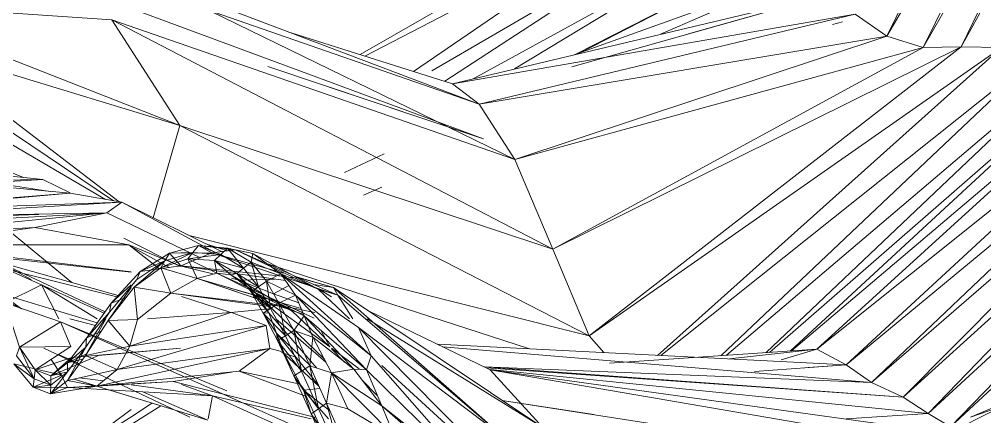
# Model space of a CAD drawing. Header units: millimetres. Extents: x -8546 to 211781, y -3000 to 31870.
# Drawn here: x -4361 to -4273, y 2539.9 to 2576.2 of the extents above; entities that cross this region are included whole.
import ezdxf

# ---------------------------------------------------------------- set-up
doc = ezdxf.new("R2010")
doc.units = ezdxf.units.MM
doc.layers.add('G-IMPT', color=8, linetype='Continuous', lineweight=9)
doc.layers.add('I-FURN', color=30, linetype='Continuous', lineweight=9)

# ---------------------------------------------------------------- blocks, each defined once
blk = doc.blocks.new('Artificial banana plant 1500mm - Family 4__C1-728657-Begane grond')
at = {"layer": 'G-IMPT'}
for p, q in [((130.802, -82.24), (150.492, -41.625)), ((130.802, -82.24), (150.492, -41.625)), ((130.802, -82.24), (153.822, -42.99)), ((130.802, -82.24), (153.822, -42.99)), ((134.122, -83.267), (153.822, -42.99)), ((134.122, -83.267), (153.822, -42.99)), ((134.122, -83.267), (156.672, -43.59)), ((134.122, -83.267), (156.672, -43.59)), ((137.582, -83.226), (156.672, -43.59)), ((137.582, -83.226), (156.672, -43.59)), ((137.582, -83.226), (159.232, -44.02)), ((137.582, -83.226), (159.232, -44.02)), ((107.222, -69.91), (82.795, -83.926)), ((107.222, -69.91), (82.795, -83.926)), ((83.233, -84.065), (109.932, -70.23)), ((83.233, -84.065), (109.932, -70.23)), ((109.932, -70.23), (87.664, -85.462)), ((109.932, -70.23), (87.664, -85.462)), ((89.338, -85.409), (113.092, -71.553)), ((89.338, -85.409), (113.092, -71.553)), ((90.516, -86.362), (113.092, -71.553)), ((90.516, -86.362), (113.092, -71.553)), ((93.12, -86.133), (116.502, -73.306)), ((93.12, -86.133), (116.502, -73.306)), ((96.882, -85.239), (116.502, -73.306)), ((96.882, -85.239), (116.502, -73.306)), ((102.516, -83.861), (119.772, -75.039)), ((102.516, -83.861), (119.772, -75.039)), ((102.968, -83.699), (119.772, -75.039)), ((102.968, -83.699), (119.772, -75.039)), ((61.892, -76.409), (93.662, -88.435)), ((61.892, -76.409), (93.662, -88.435)), ((61.892, -76.409), (96.902, -93.493)), ((61.892, -76.409), (96.902, -93.493)), ((59.682, -76.636), (93.662, -88.435)), ((59.682, -76.636), (93.662, -88.435)), ((102.205, -83.973), (122.752, -76.604)), ((102.205, -83.973), (122.752, -76.604)), ((110.163, -82.058), (122.752, -76.604)), ((112.416, -81.082), (122.752, -76.604)), ((91.222, -86.585), (125.342, -78.471)), ((91.222, -86.585), (125.342, -78.471)), ((102.086, -85.037), (125.342, -78.471)), ((112.719, -82.035), (125.342, -78.471)), ((37.982, -79.268), (60.192, -80.76)), ((37.982, -79.268), (60.192, -80.76)), ((37.982, -79.268), (66.372, -90.391)), ((37.982, -79.268), (66.372, -90.391)), ((62.272, -79.844), (94.062, -91.603)), ((60.192, -80.76), (66.372, -90.391)), ((60.192, -80.76), (66.372, -90.391)), ((60.192, -80.76), (96.902, -93.493)), ((60.192, -80.76), (96.902, -93.493)), ((60.192, -80.76), (100.352, -101.656)), ((60.192, -80.76), (100.352, -101.656)), ((91.222, -86.585), (127.902, -80.242)), ((91.222, -86.585), (127.902, -80.242)), ((93.662, -88.435), (127.902, -80.242)), ((93.662, -88.435), (127.902, -80.242)), ((127.902, -80.242), (130.802, -82.24)), ((127.902, -80.242), (130.802, -82.24)), ((125.846, -81.194), (126.752, -80.93)), ((76.532, -81.951), (91.222, -86.585)), ((76.532, -81.951), (91.222, -86.585)), ((93.662, -88.435), (130.802, -82.24)), ((93.662, -88.435), (130.802, -82.24)), ((96.902, -93.493), (130.802, -82.24)), ((96.902, -93.493), (130.802, -82.24)), ((130.802, -82.24), (134.122, -83.267)), ((130.802, -82.24), (134.122, -83.267)), ((42.102, -82.991), (66.372, -90.391)), ((42.102, -82.991), (66.372, -90.391)), ((42.102, -82.991), (60.856, -97.341)), ((42.102, -82.991), (60.856, -97.341)), ((96.902, -93.493), (134.122, -83.267)), ((96.902, -93.493), (134.122, -83.267)), ((100.352, -101.656), (137.582, -83.226)), ((100.352, -101.656), (137.582, -83.226)), ((100.352, -101.656), (134.122, -83.267)), ((100.352, -101.656), (134.122, -83.267)), ((103.672, -109.567), (137.582, -83.226)), ((103.672, -109.567), (137.582, -83.226)), ((103.672, -109.567), (141.252, -83.27)), ((103.672, -109.567), (141.252, -83.27)), ((109.904, -111.338), (141.252, -83.27)), ((109.904, -111.338), (141.252, -83.27)), ((134.122, -83.267), (137.582, -83.226)), ((134.122, -83.267), (137.582, -83.226)), ((137.582, -83.226), (141.252, -83.27)), ((137.582, -83.226), (141.252, -83.27)), ((110.206, -111.353), (145.022, -83.58)), ((110.206, -111.353), (145.022, -83.58)), ((115.688, -111.365), (145.022, -83.58)), ((115.688, -111.365), (145.022, -83.58)), ((116.193, -111.331), (148.422, -83.891)), ((116.193, -111.331), (148.422, -83.891)), ((119.79, -111.084), (148.422, -83.891)), ((119.79, -111.084), (148.422, -83.891)), ((120.104, -111.063), (151.292, -83.855)), ((120.104, -111.063), (151.292, -83.855)), ((122.032, -110.93), (151.292, -83.855)), ((122.032, -110.93), (151.292, -83.855)), ((122.116, -110.925), (153.812, -83.997)), ((122.116, -110.925), (153.812, -83.997)), ((124.422, -110.767), (153.812, -83.997)), ((124.422, -110.767), (153.812, -83.997)), ((41.822, -84.81), (60.321, -97.249)), ((41.822, -84.81), (60.321, -97.249)), ((74.398, -85.015), (94.062, -91.603)), ((77.088, -85.916), (94.062, -91.603)), ((124.422, -110.767), (155.912, -85.584)), ((124.422, -110.767), (155.912, -85.584)), ((127.092, -112.206), (155.912, -85.584)), ((127.092, -112.206), (155.912, -85.584)), ((91.222, -86.585), (93.662, -88.435)), ((91.222, -86.585), (93.662, -88.435)), ((127.092, -112.206), (157.902, -86.705)), ((127.092, -112.206), (157.902, -86.705)), ((129.402, -113.816), (157.902, -86.705)), ((129.402, -113.816), (157.902, -86.705)), ((42.842, -87.33), (59.594, -97.123)), ((42.842, -87.33), (59.594, -97.123)), ((129.402, -113.816), (159.942, -87.307)), ((129.402, -113.816), (159.942, -87.307)), ((132.282, -115.14), (159.942, -87.307)), ((132.282, -115.14), (159.942, -87.307)), ((132.282, -115.14), (162.262, -87.934)), ((132.282, -115.14), (162.262, -87.934)), ((134.572, -116.624), (162.262, -87.934)), ((134.572, -116.624), (162.262, -87.934)), ((93.662, -88.435), (96.902, -93.493)), ((93.662, -88.435), (96.902, -93.493)), ((134.572, -116.624), (164.682, -88.847)), ((134.572, -116.624), (164.682, -88.847)), ((136.592, -117.837), (164.682, -88.847)), ((136.592, -117.837), (164.682, -88.847)), ((66.372, -90.391), (63.947, -98.798)), ((66.372, -90.391), (63.947, -98.798)), ((66.372, -90.391), (100.352, -101.656)), ((66.372, -90.391), (100.352, -101.656)), ((66.372, -90.391), (103.672, -109.567)), ((66.372, -90.391), (103.672, -109.567)), ((136.592, -117.837), (166.852, -89.773)), ((136.592, -117.837), (166.852, -89.773)), ((40.972, -91.888), (56.535, -104.69)), ((40.972, -91.888), (56.535, -104.69)), ((33.762, -93.194), (54.574, -96.399)), ((33.762, -93.194), (54.574, -96.399)), ((33.762, -93.194), (53.902, -95.323)), ((33.762, -93.194), (53.902, -95.323)), ((81.372, -94.672), (84.992, -92.964)), ((81.372, -94.672), (84.992, -92.964)), ((96.902, -93.493), (100.352, -101.656)), ((96.902, -93.493), (100.352, -101.656)), ((50.542, -94.477), (52.122, -95.134)), ((50.542, -94.477), (52.122, -95.134)), ((32.472, -96.467), (53.902, -95.323)), ((53.902, -95.323), (44.382, -95.447)), ((53.902, -95.323), (44.382, -95.447)), ((44.382, -95.447), (56.382, -96.568)), ((44.382, -95.447), (56.382, -96.568)), ((47.405, -95.669), (53.902, -95.323)), ((53.902, -95.323), (56.382, -96.528)), ((53.902, -95.323), (56.382, -96.528)), ((34.577, -98.242), (56.382, -96.568)), ((34.577, -98.242), (56.382, -96.568)), ((37.222, -98.178), (56.382, -96.568)), ((37.222, -98.178), (56.382, -96.568)), ((56.382, -96.568), (61.082, -97.381)), ((56.382, -96.568), (61.082, -97.381)), ((84.772, -96.024), (83.111, -96.725)), ((37.222, -98.178), (61.082, -97.381)), ((37.222, -98.178), (61.082, -97.381)), ((38.612, -98.709), (61.082, -97.381)), ((38.612, -98.709), (61.082, -97.381)), ((61.082, -97.381), (59.732, -98.354)), ((61.082, -97.381), (59.732, -98.354)), ((61.082, -97.381), (70.183, -101.883)), ((61.082, -97.381), (70.183, -101.883)), ((61.082, -97.381), (69.59, -101.962)), ((61.082, -97.381), (69.59, -101.962)), ((38.012, -100.489), (59.732, -98.354)), ((38.012, -100.489), (59.732, -98.354)), ((38.612, -98.709), (59.732, -98.354)), ((38.612, -98.709), (59.732, -98.354)), ((38.732, -99.524), (59.732, -98.354)), ((38.732, -99.524), (59.732, -98.354)), ((44.652, -98.774), (53.522, -98.514)), ((59.732, -98.354), (53.172, -99.69)), ((59.732, -98.354), (53.172, -99.69)), ((59.732, -98.354), (68.262, -102.437)), ((59.732, -98.354), (68.262, -102.437)), ((38.012, -100.489), (53.172, -99.69)), ((38.012, -100.489), (53.172, -99.69)), ((41.382, -101.258), (53.172, -99.69)), ((41.382, -101.258), (53.172, -99.69)), ((53.172, -99.69), (61.732, -101.277)), ((53.172, -99.69), (61.732, -101.277)), ((61.262, -100.646), (66.402, -103.24)), ((67.225, -100.419), (103.672, -109.567)), ((67.225, -100.419), (103.672, -109.567)), ((41.382, -101.258), (61.732, -101.277)), ((41.382, -101.258), (61.732, -101.277)), ((41.382, -101.258), (61.957, -103.735)), ((41.382, -101.258), (61.957, -103.735)), ((43.472, -101.699), (60.648, -106.007)), ((43.472, -101.699), (61.957, -103.765)), ((43.472, -101.699), (61.957, -103.765)), ((61.732, -101.277), (66.482, -103.197)), ((61.732, -101.277), (66.482, -103.197)), ((61.732, -101.277), (64.534, -103.445)), ((61.732, -101.277), (64.534, -103.445)), ((61.957, -101.402), (65.412, -103.329)), ((61.957, -101.402), (65.412, -103.329)), ((62.752, -103.681), (65.422, -102.023)), ((62.752, -103.681), (65.422, -102.023)), ((67.572, -101.966), (64.662, -103.373)), ((67.572, -101.966), (64.662, -103.373)), ((65.022, -102.726), (67.572, -101.966)), ((67.572, -101.966), (65.022, -102.726)), ((65.022, -102.726), (65.422, -102.023)), ((65.022, -102.726), (65.422, -102.023)), ((65.422, -102.023), (68.082, -101.317)), ((65.422, -102.023), (68.082, -101.317)), ((65.422, -102.023), (67.572, -101.966)), ((65.422, -102.023), (67.572, -101.966)), ((65.422, -102.023), (69.292, -102.003)), ((65.422, -102.023), (69.292, -102.003)), ((65.422, -102.023), (66.482, -103.187)), ((65.422, -102.023), (66.482, -103.187)), ((66.482, -103.187), (69.292, -102.003)), ((66.482, -103.187), (69.292, -102.003)), ((67.112, -102.555), (67.572, -101.966)), ((67.112, -102.555), (67.572, -101.966)), ((67.572, -101.966), (68.082, -101.317)), ((67.572, -101.966), (68.082, -101.317)), ((67.572, -101.966), (70.102, -102.149)), ((70.102, -102.149), (67.572, -101.966)), ((68.082, -101.317), (70.712, -101.563)), ((68.082, -101.317), (70.712, -101.563)), ((68.082, -101.317), (70.102, -102.149)), ((68.082, -101.317), (70.102, -102.149)), ((68.082, -101.317), (69.292, -102.003)), ((68.082, -101.317), (69.292, -102.003)), ((68.082, -101.317), (71.462, -101.711)), ((68.082, -101.317), (71.462, -101.711)), ((68.742, -101.169), (70.717, -101.811)), ((68.742, -101.169), (70.717, -101.811)), ((69.292, -102.003), (71.462, -101.711)), ((69.292, -102.003), (71.462, -101.711)), ((69.292, -102.003), (75.818, -103.848)), ((69.292, -102.003), (75.818, -103.848)), ((69.292, -102.003), (80.762, -105.864)), ((69.292, -102.003), (76.152, -104.312)), ((70.102, -102.149), (70.712, -101.563)), ((70.102, -102.149), (70.712, -101.563)), ((70.712, -101.563), (71.462, -101.711)), ((70.712, -101.563), (71.462, -101.711)), ((70.712, -101.563), (72.192, -103.383)), ((70.712, -101.563), (72.192, -103.383)), ((70.712, -101.563), (72.882, -102.858)), ((70.712, -101.563), (72.882, -102.858)), ((70.712, -101.563), (73.042, -102.068)), ((70.712, -101.563), (73.042, -102.068)), ((71.462, -101.711), (73.042, -102.068)), ((71.462, -101.711), (73.042, -102.068)), ((71.462, -101.711), (80.762, -105.864)), ((71.462, -101.711), (80.762, -105.864)), ((71.462, -101.711), (78.972, -105.303)), ((71.462, -101.711), (78.972, -105.303)), ((100.352, -101.656), (103.672, -109.567)), ((100.352, -101.656), (103.672, -109.567)), ((48.222, -102.421), (53.762, -104.916)), ((48.222, -102.421), (53.762, -104.916)), ((49.872, -102.835), (60.772, -105.87)), ((49.872, -102.835), (60.772, -105.87)), ((49.872, -102.835), (52.83, -104.417)), ((49.872, -102.835), (52.83, -104.417)), ((49.872, -102.835), (59.563, -107.378)), ((49.872, -102.835), (59.563, -107.378)), ((65.022, -102.726), (62.222, -105.134)), ((65.022, -102.726), (62.222, -105.134)), ((62.472, -104.439), (65.022, -102.726)), ((65.022, -102.726), (62.472, -104.439)), ((62.752, -103.681), (65.022, -102.726)), ((62.752, -103.681), (65.022, -102.726)), ((67.112, -102.555), (64.662, -103.373)), ((67.112, -102.555), (64.662, -103.373)), ((64.662, -103.373), (65.022, -102.726)), ((64.662, -103.373), (65.022, -102.726)), ((70.102, -102.149), (67.112, -102.555)), ((70.102, -102.149), (67.112, -102.555)), ((69.552, -102.693), (67.112, -102.555)), ((69.552, -102.693), (67.112, -102.555)), ((67.112, -102.555), (69.762, -103.861)), ((67.112, -102.555), (69.762, -103.861)), ((67.112, -102.555), (67.952, -104.342)), ((67.112, -102.555), (67.952, -104.342)), ((69.552, -102.693), (70.102, -102.149)), ((69.552, -102.693), (70.102, -102.149)), ((71.572, -103.87), (69.552, -102.693)), ((71.572, -103.87), (69.552, -102.693)), ((72.192, -103.383), (69.552, -102.693)), ((72.192, -103.383), (69.552, -102.693)), ((69.552, -102.693), (71.012, -104.003)), ((69.552, -102.693), (71.012, -104.003)), ((69.552, -102.693), (69.762, -103.861)), ((69.552, -102.693), (69.762, -103.861)), ((70.102, -102.149), (72.192, -103.383)), ((72.192, -103.383), (70.102, -102.149)), ((72.192, -103.383), (72.882, -102.858)), ((72.192, -103.383), (72.882, -102.858)), ((72.882, -102.858), (73.042, -102.068)), ((72.882, -102.858), (73.042, -102.068)), ((72.882, -102.858), (73.542, -105.079)), ((72.882, -102.858), (73.542, -105.079)), ((72.882, -102.858), (74.272, -104.585)), ((72.882, -102.858), (74.272, -104.585)), ((72.882, -102.858), (75.572, -103.912)), ((72.882, -102.858), (75.572, -103.912)), ((73.042, -102.068), (78.972, -105.303)), ((73.042, -102.068), (78.972, -105.303)), ((73.042, -102.068), (75.572, -103.912)), ((73.042, -102.068), (75.572, -103.912)), ((47.192, -103.678), (51.952, -107.108)), ((47.192, -103.678), (51.952, -107.108)), ((50.578, -103.482), (52.028, -103.845)), ((60.122, -106.589), (62.752, -103.681)), ((60.122, -106.589), (62.752, -103.681)), ((64.662, -103.373), (62.222, -105.134)), ((64.662, -103.373), (62.222, -105.134)), ((62.472, -104.439), (62.752, -103.681)), ((62.472, -104.439), (62.752, -103.681)), ((62.752, -103.681), (66.482, -103.187)), ((62.752, -103.681), (66.482, -103.187)), ((64.662, -103.373), (67.952, -104.342)), ((64.662, -103.373), (67.952, -104.342)), ((64.662, -103.373), (65.552, -105.666)), ((64.662, -103.373), (65.552, -105.666)), ((66.482, -103.187), (75.938, -104.164)), ((66.482, -103.187), (75.938, -104.164)), ((66.482, -103.187), (76.001, -104.524)), ((66.482, -103.187), (76.001, -104.524)), ((66.521, -103.197), (69.508, -103.928)), ((66.521, -103.197), (69.508, -103.928)), ((71.572, -103.87), (72.192, -103.383)), ((71.572, -103.87), (72.192, -103.383)), ((72.192, -103.383), (73.542, -105.079)), ((73.542, -105.079), (72.192, -103.383)), ((74.273, -102.966), (98.239, -110.749)), ((74.273, -102.966), (98.239, -110.749)), ((59.982, -107.4), (62.472, -104.439)), ((62.472, -104.439), (59.982, -107.4)), ((67.952, -104.342), (65.552, -105.666)), ((67.952, -104.342), (65.552, -105.666)), ((69.762, -103.861), (67.952, -104.342)), ((69.762, -103.861), (67.952, -104.342)), ((67.952, -104.342), (74.073, -106.4)), ((67.952, -104.342), (77.67, -107.61)), ((67.952, -104.342), (74.316, -106.177)), ((67.952, -104.342), (77.447, -107.08)), ((69.762, -103.861), (76.622, -107.323)), ((69.762, -103.861), (76.622, -107.323)), ((69.762, -103.861), (77.608, -107.463)), ((69.762, -103.861), (78.632, -107.934)), ((71.012, -104.003), (69.762, -103.861)), ((71.012, -104.003), (69.762, -103.861)), ((71.572, -103.87), (71.012, -104.003)), ((71.572, -103.87), (71.012, -104.003)), ((73.282, -105.639), (71.012, -104.003)), ((73.282, -105.639), (71.012, -104.003)), ((71.012, -104.003), (76.622, -107.323)), ((71.012, -104.003), (76.622, -107.323)), ((71.084, -104.314), (71.752, -104.477)), ((71.084, -104.314), (71.752, -104.477)), ((72.882, -105.538), (71.572, -103.87)), ((72.882, -105.538), (71.572, -103.87)), ((71.572, -103.87), (73.282, -105.639)), ((71.572, -103.87), (73.282, -105.639)), ((73.542, -105.079), (71.572, -103.87)), ((73.542, -105.079), (71.572, -103.87)), ((71.752, -104.477), (75.035, -104.389)), ((71.752, -104.477), (75.035, -104.389)), ((74.902, -105.726), (71.752, -104.477)), ((74.902, -105.726), (71.752, -104.477)), ((73.542, -105.079), (74.272, -104.585)), ((73.542, -105.079), (74.272, -104.585)), ((74.272, -104.585), (75.572, -103.912)), ((74.272, -104.585), (75.572, -103.912)), ((74.272, -104.585), (74.652, -107.054)), ((74.272, -104.585), (74.652, -107.054)), ((74.272, -104.585), (75.412, -106.573)), ((74.272, -104.585), (75.412, -106.573)), ((74.272, -104.585), (76.932, -105.855)), ((74.272, -104.585), (76.932, -105.855)), ((75.572, -103.912), (76.932, -105.855)), ((75.572, -103.912), (76.932, -105.855)), ((75.572, -103.912), (78.972, -105.303)), ((75.572, -103.912), (78.972, -105.303)), ((75.572, -103.912), (82.652, -108.797)), ((75.572, -103.912), (82.652, -108.797)), ((75.572, -103.912), (83.802, -111.379)), ((75.572, -103.912), (83.802, -111.379)), ((76.274, -104.199), (77.472, -104.323)), ((76.274, -104.199), (77.472, -104.323)), ((76.996, -104.182), (80.382, -105.14)), ((76.996, -104.182), (80.382, -105.14)), ((77.472, -104.323), (80.382, -105.14)), ((77.472, -104.323), (80.382, -105.14)), ((138.422, -116.965), (168.612, -104.173)), ((138.422, -116.965), (168.612, -104.173)), ((51.952, -107.108), (48.442, -105.236)), ((51.952, -107.108), (48.442, -105.236)), ((48.442, -105.236), (58.856, -108.375)), ((48.442, -105.236), (58.856, -108.375)), ((50.452, -106.537), (53.762, -104.916)), ((50.452, -106.537), (53.762, -104.916)), ((53.762, -104.916), (55.367, -108.016)), ((53.762, -104.916), (55.367, -108.016)), ((53.762, -104.916), (59.48, -107.495)), ((53.762, -104.916), (59.48, -107.495)), ((53.762, -104.916), (58.837, -108.016)), ((53.762, -104.916), (58.837, -108.016)), ((62.222, -105.134), (59.852, -108.148)), ((62.222, -105.134), (59.852, -108.148)), ((61.957, -105.167), (59.852, -108.148)), ((61.957, -105.167), (59.852, -108.148)), ((60.122, -106.589), (61.957, -104.909)), ((60.122, -106.589), (61.957, -104.909)), ((62.222, -105.134), (65.552, -105.666)), ((62.222, -105.134), (65.552, -105.666)), ((62.222, -105.134), (62.532, -108.085)), ((62.222, -105.134), (62.532, -108.085)), ((72.882, -105.538), (73.542, -105.079)), ((72.882, -105.538), (73.542, -105.079)), ((73.972, -107.498), (72.882, -105.538)), ((73.972, -107.498), (72.882, -105.538)), ((74.652, -107.054), (72.882, -105.538)), ((74.652, -107.054), (72.882, -105.538)), ((72.882, -105.538), (74.492, -107.475)), ((72.882, -105.538), (74.492, -107.475)), ((72.882, -105.538), (73.282, -105.639)), ((72.882, -105.538), (73.282, -105.639)), ((73.542, -105.079), (74.652, -107.054)), ((74.652, -107.054), (73.542, -105.079)), ((74.902, -105.726), (76.305, -104.959)), ((74.902, -105.726), (76.305, -104.959)), ((78.571, -104.885), (80.382, -105.14)), ((78.571, -104.885), (80.382, -105.14)), ((78.58, -105.129), (80.762, -105.864)), ((80.762, -105.864), (78.972, -105.303)), ((80.762, -105.864), (78.972, -105.303)), ((78.972, -105.303), (81.83, -108.016)), ((78.972, -105.303), (81.83, -108.016)), ((79.006, -105.272), (80.211, -106.019)), ((79.006, -105.272), (80.211, -106.019)), ((80.382, -105.14), (99.442, -117.926)), ((80.382, -105.14), (99.442, -117.926)), ((80.382, -105.14), (80.762, -105.864)), ((80.382, -105.14), (80.762, -105.864)), ((80.382, -105.14), (95.902, -118.8)), ((80.382, -105.14), (95.902, -118.8)), ((132.432, -120.455), (161.852, -105.54)), ((132.432, -120.455), (161.852, -105.54)), ((60.122, -106.589), (61.498, -106.054)), ((60.122, -106.589), (61.498, -106.054)), ((65.552, -105.666), (62.532, -108.085)), ((65.552, -105.666), (62.532, -108.085)), ((65.552, -105.666), (74.576, -106.884)), ((65.552, -105.666), (74.576, -106.884)), ((65.552, -105.666), (76.292, -106.943)), ((65.552, -105.666), (76.292, -106.943)), ((66.521, -105.976), (71.032, -107.424)), ((66.521, -105.976), (71.032, -107.424)), ((74.492, -107.475), (73.282, -105.639)), ((74.492, -107.475), (73.282, -105.639)), ((73.282, -105.639), (79.555, -111.677)), ((73.282, -105.639), (79.555, -111.677)), ((73.282, -105.639), (80.042, -110.554)), ((73.282, -105.639), (80.042, -110.554)), ((73.282, -105.639), (76.622, -107.323)), ((73.282, -105.639), (76.622, -107.323)), ((74.902, -105.726), (77.219, -106.538)), ((74.902, -105.726), (77.219, -106.538)), ((75.412, -106.573), (76.932, -105.855)), ((75.412, -106.573), (76.932, -105.855)), ((76.932, -105.855), (77.722, -107.734)), ((76.932, -105.855), (77.722, -107.734)), ((76.932, -105.855), (83.802, -111.379)), ((76.932, -105.855), (83.802, -111.379)), ((76.932, -105.855), (83.392, -112.661)), ((76.932, -105.855), (83.392, -112.661)), ((80.762, -105.864), (82.149, -108.016)), ((80.762, -105.864), (82.149, -108.016)), ((80.762, -105.864), (95.902, -118.8)), ((80.762, -105.864), (95.902, -118.8)), ((50.452, -106.537), (51.762, -110.591)), ((50.452, -106.537), (51.762, -110.591)), ((50.452, -106.537), (55.512, -108.296)), ((50.452, -106.537), (55.512, -108.296)), ((57.872, -109.766), (60.122, -106.589)), ((57.872, -109.766), (60.122, -106.589)), ((59.982, -107.4), (60.122, -106.589)), ((59.982, -107.4), (60.122, -106.589)), ((74.781, -107.081), (71.032, -107.424)), ((74.781, -107.081), (71.032, -107.424)), ((73.972, -107.498), (74.652, -107.054)), ((73.972, -107.498), (74.652, -107.054)), ((74.55, -106.561), (77.67, -107.61)), ((74.652, -107.054), (75.412, -106.573)), ((74.652, -107.054), (75.412, -106.573)), ((74.652, -107.054), (76.002, -109.559)), ((76.002, -109.559), (74.652, -107.054)), ((75.412, -106.573), (76.002, -109.559)), ((75.412, -106.573), (76.002, -109.559)), ((75.412, -106.573), (76.772, -109.085)), ((75.412, -106.573), (76.772, -109.085)), ((75.412, -106.573), (77.722, -107.734)), ((75.412, -106.573), (77.722, -107.734)), ((75.637, -106.558), (77.447, -107.08)), ((78.692, -107.439), (76.292, -106.943)), ((78.692, -107.439), (76.292, -106.943)), ((83.576, -107.282), (94.642, -112.648)), ((83.576, -107.282), (94.642, -112.648)), ((56.356, -108.016), (58.683, -108.62)), ((59.639, -108.016), (57.782, -111.355)), ((59.639, -108.016), (57.782, -111.355)), ((59.852, -108.148), (57.782, -111.355)), ((59.852, -108.148), (57.782, -111.355)), ((57.822, -110.592), (59.982, -107.4)), ((59.982, -107.4), (57.822, -110.592)), ((57.872, -109.766), (59.982, -107.4)), ((57.872, -109.766), (59.982, -107.4)), ((59.852, -108.148), (62.532, -108.085)), ((59.852, -108.148), (62.532, -108.085)), ((59.852, -108.148), (61.822, -110.493)), ((59.852, -108.148), (61.822, -110.493)), ((61.822, -110.493), (71.032, -107.424)), ((61.822, -110.493), (71.032, -107.424)), ((62.532, -108.085), (61.822, -110.493)), ((62.532, -108.085), (61.822, -110.493)), ((63.418, -108.016), (71.032, -107.424)), ((63.418, -108.016), (71.032, -107.424)), ((71.084, -107.443), (74.242, -108.621)), ((71.084, -107.443), (74.242, -108.621)), ((73.972, -107.498), (74.492, -107.475)), ((73.972, -107.498), (74.492, -107.475)), ((75.292, -109.984), (73.972, -107.498)), ((75.292, -109.984), (73.972, -107.498)), ((76.002, -109.559), (73.972, -107.498)), ((76.002, -109.559), (73.972, -107.498)), ((73.972, -107.498), (75.192, -109.32)), ((73.972, -107.498), (75.192, -109.32)), ((75.192, -109.32), (74.492, -107.475)), ((75.192, -109.32), (74.492, -107.475)), ((74.492, -107.475), (78.848, -112.498)), ((74.492, -107.475), (78.848, -112.498)), ((75.122, -108.016), (79.696, -111.944)), ((75.122, -108.016), (79.696, -111.944)), ((80.042, -110.554), (76.622, -107.323)), ((80.042, -110.554), (76.622, -107.323)), ((76.772, -109.085), (77.722, -107.734)), ((76.772, -109.085), (77.722, -107.734)), ((77.722, -107.734), (78.502, -109.674)), ((77.722, -107.734), (78.502, -109.674)), ((77.722, -107.734), (83.392, -112.661)), ((77.722, -107.734), (83.392, -112.661)), ((77.722, -107.734), (82.222, -112.597)), ((77.722, -107.734), (82.222, -112.597)), ((83.437, -108.016), (99.442, -117.926)), ((83.437, -108.016), (99.442, -117.926)), ((138.422, -116.965), (165.892, -107.53)), ((138.422, -116.965), (165.892, -107.53)), ((51.762, -110.591), (55.512, -108.296)), ((51.762, -110.591), (55.512, -108.296)), ((55.512, -108.296), (69.392, -114.462)), ((55.512, -108.296), (69.392, -114.462)), ((55.512, -108.296), (70.672, -114.573)), ((55.512, -108.296), (58.142, -109.384)), ((55.512, -108.296), (56.452, -110.537)), ((55.512, -108.296), (56.452, -110.537)), ((60.672, -112.62), (74.242, -108.621)), ((60.672, -112.62), (74.242, -108.621)), ((61.822, -110.493), (74.242, -108.621)), ((61.822, -110.493), (74.242, -108.621)), ((74.242, -108.621), (74.582, -110.725)), ((74.242, -108.621), (74.582, -110.725)), ((80.042, -110.554), (79.229, -109.043)), ((80.042, -110.554), (79.229, -109.043)), ((82.652, -108.797), (83.802, -111.379)), ((82.652, -108.797), (83.802, -111.379)), ((82.652, -108.797), (95.902, -118.8)), ((82.652, -108.797), (95.902, -118.8)), ((82.652, -108.797), (97.658, -123.977)), ((82.652, -108.797), (97.658, -123.977)), ((56.152, -112.009), (57.872, -109.766)), ((56.152, -112.009), (57.872, -109.766)), ((57.822, -110.592), (57.872, -109.766)), ((57.822, -110.592), (57.872, -109.766)), ((57.872, -109.766), (59.217, -109.132)), ((57.872, -109.766), (59.217, -109.132)), ((75.292, -109.984), (75.192, -109.32)), ((75.292, -109.984), (75.192, -109.32)), ((75.912, -111.238), (75.192, -109.32)), ((75.912, -111.238), (75.192, -109.32)), ((75.192, -109.32), (79.003, -114.048)), ((75.192, -109.32), (79.003, -114.048)), ((75.192, -109.32), (78.353, -112.343)), ((75.192, -109.32), (78.353, -112.343)), ((75.292, -109.984), (76.002, -109.559)), ((75.292, -109.984), (76.002, -109.559)), ((76.002, -109.559), (76.772, -109.085)), ((76.002, -109.559), (76.772, -109.085)), ((76.002, -109.559), (77.452, -112.781)), ((77.452, -112.781), (76.002, -109.559)), ((76.772, -109.085), (77.452, -112.781)), ((76.772, -109.085), (77.452, -112.781)), ((76.772, -109.085), (78.222, -112.302)), ((76.772, -109.085), (78.222, -112.302)), ((76.772, -109.085), (78.502, -109.674)), ((76.772, -109.085), (78.502, -109.674)), ((78.222, -112.302), (78.502, -109.674)), ((78.222, -112.302), (78.502, -109.674)), ((78.502, -109.674), (80.211, -112.925)), ((78.502, -109.674), (80.211, -112.925)), ((78.502, -109.674), (82.222, -112.597)), ((78.502, -109.674), (82.222, -112.597)), ((103.672, -109.567), (105.008, -111.09)), ((103.672, -109.567), (105.008, -111.09)), ((51.492, -111.379), (51.762, -110.591)), ((51.492, -111.379), (51.762, -110.591)), ((51.762, -110.591), (56.452, -110.537)), ((51.762, -110.591), (56.452, -110.537)), ((51.762, -110.591), (53.092, -113.486)), ((51.762, -110.591), (53.092, -113.486)), ((51.762, -110.591), (53.202, -112.653)), ((51.762, -110.591), (53.202, -112.653)), ((53.202, -112.653), (56.452, -110.537)), ((53.202, -112.653), (56.452, -110.537)), ((53.972, -110.68), (67.302, -116.963)), ((56.132, -112.848), (57.822, -110.592)), ((57.822, -110.592), (56.132, -112.848)), ((57.822, -110.592), (56.132, -113.622)), ((57.822, -110.592), (56.132, -113.622)), ((56.152, -112.009), (57.822, -110.592)), ((56.152, -112.009), (57.822, -110.592)), ((56.532, -111.521), (66.432, -110.688)), ((57.782, -111.355), (61.822, -110.493)), ((57.782, -111.355), (61.822, -110.493)), ((58.812, -114.141), (74.582, -110.725)), ((58.812, -114.141), (74.582, -110.725)), ((58.962, -111.355), (66.432, -110.688)), ((58.962, -111.355), (66.432, -110.688)), ((61.822, -110.493), (60.672, -112.62)), ((61.822, -110.493), (60.672, -112.62)), ((60.672, -112.62), (74.582, -110.725)), ((60.672, -112.62), (74.582, -110.725)), ((74.582, -110.725), (71.772, -112.77)), ((74.582, -110.725), (71.772, -112.77)), ((74.582, -110.725), (75.648, -110.972)), ((74.582, -110.725), (75.648, -110.972)), ((76.762, -113.214), (75.292, -109.984)), ((76.762, -113.214), (75.292, -109.984)), ((77.452, -112.781), (75.292, -109.984)), ((77.452, -112.781), (75.292, -109.984)), ((75.292, -109.984), (75.912, -111.238)), ((75.292, -109.984), (75.912, -111.238)), ((80.211, -110.682), (82.72, -112.575)), ((80.211, -110.682), (82.72, -112.575)), ((80.211, -110.729), (81.392, -111.944)), ((80.211, -110.729), (81.392, -111.944)), ((89.852, -110.325), (127.092, -112.206)), ((89.852, -110.325), (127.092, -112.206)), ((90.32, -110.552), (129.402, -113.816)), ((90.32, -110.552), (129.402, -113.816)), ((105.518, -112.063), (124.422, -110.767)), ((105.518, -112.063), (124.422, -110.767)), ((116.458, -111.669), (124.422, -110.767)), ((116.458, -111.669), (124.422, -110.767)), ((121.162, -111.736), (124.422, -110.767)), ((121.162, -111.736), (124.422, -110.767)), ((124.422, -110.767), (127.092, -112.206)), ((124.422, -110.767), (127.092, -112.206)), ((51.492, -111.379), (53.092, -113.486)), ((53.092, -113.486), (51.492, -111.379)), ((53.202, -112.653), (56.524, -111.523)), ((53.202, -112.653), (56.524, -111.523)), ((54.622, -113.218), (58.962, -111.355)), ((54.622, -113.218), (58.962, -111.355)), ((54.622, -113.218), (56.514, -111.537)), ((54.622, -113.218), (56.514, -111.537)), ((55.602, -113.153), (54.651, -111.71)), ((55.602, -113.153), (54.651, -111.71)), ((55.284, -111.298), (57.175, -112.189)), ((55.322, -111.273), (57.231, -112.112)), ((55.322, -111.273), (57.231, -112.112)), ((57.782, -111.355), (56.132, -113.622)), ((57.782, -111.355), (56.132, -113.622)), ((56.152, -112.009), (57.876, -111.208)), ((56.152, -112.009), (57.876, -111.208)), ((56.152, -112.009), (57.541, -111.685)), ((56.152, -112.009), (57.541, -111.685)), ((57.782, -111.355), (60.672, -112.62)), ((57.782, -111.355), (60.672, -112.62)), ((75.648, -111.079), (76.962, -111.516)), ((75.648, -111.079), (76.962, -111.516)), ((76.762, -113.214), (75.912, -111.238)), ((76.762, -113.214), (75.912, -111.238)), ((77.642, -114.525), (75.912, -111.238)), ((77.642, -114.525), (75.912, -111.238)), ((75.912, -111.238), (79.062, -114.179)), ((75.912, -111.238), (79.062, -114.179)), ((83.802, -111.379), (83.392, -112.661)), ((83.802, -111.379), (83.392, -112.661)), ((83.802, -111.379), (93.902, -122.829)), ((83.802, -111.379), (93.902, -122.829)), ((53.002, -114.247), (51.242, -112.102)), ((53.002, -114.247), (51.242, -112.102)), ((53.092, -113.486), (51.242, -112.102)), ((53.092, -113.486), (51.242, -112.102)), ((51.242, -112.102), (55.602, -113.153)), ((51.242, -112.102), (55.602, -113.153)), ((54.622, -113.218), (56.152, -112.009)), ((54.622, -113.218), (56.152, -112.009)), ((56.132, -112.848), (56.152, -112.009)), ((56.132, -112.848), (56.152, -112.009)), ((77.452, -112.781), (78.222, -112.302)), ((77.452, -112.781), (78.222, -112.302)), ((78.222, -112.302), (79.002, -116.206)), ((78.222, -112.302), (79.002, -116.206)), ((78.222, -112.302), (79.742, -115.7)), ((78.222, -112.302), (79.742, -115.7)), ((78.222, -112.302), (80.211, -112.926)), ((78.222, -112.302), (80.211, -112.926)), ((84.775, -112.267), (97.578, -123.968)), ((84.775, -112.267), (97.578, -123.968)), ((94.097, -112.383), (129.402, -113.816)), ((94.097, -112.383), (129.402, -113.816)), ((94.124, -112.396), (132.282, -115.14)), ((94.124, -112.396), (132.282, -115.14)), ((94.304, -112.484), (132.282, -115.14)), ((94.304, -112.484), (132.282, -115.14)), ((118.729, -112.811), (127.092, -112.206)), ((123.624, -112.457), (127.092, -112.206)), ((127.092, -112.206), (129.402, -113.816)), ((127.092, -112.206), (129.402, -113.816)), ((53.002, -114.247), (55.602, -113.153)), ((53.002, -114.247), (55.602, -113.153)), ((53.092, -113.486), (53.202, -112.653)), ((53.092, -113.486), (53.202, -112.653)), ((53.202, -112.653), (54.612, -114.067)), ((53.202, -112.653), (54.612, -114.067)), ((53.202, -112.653), (54.622, -113.218)), ((53.202, -112.653), (54.622, -113.218)), ((56.132, -112.848), (54.602, -114.841)), ((56.132, -112.848), (54.602, -114.841)), ((54.612, -114.067), (56.132, -112.848)), ((56.132, -112.848), (54.612, -114.067)), ((54.612, -114.067), (54.622, -113.218)), ((54.612, -114.067), (54.622, -113.218)), ((54.622, -113.218), (56.132, -112.848)), ((54.622, -113.218), (56.132, -112.848)), ((56.152, -114.265), (55.602, -113.153)), ((56.152, -114.265), (55.602, -113.153)), ((56.132, -113.622), (60.672, -112.62)), ((56.132, -113.622), (60.672, -112.62)), ((57.248, -113.375), (59.393, -113.665)), ((57.248, -113.375), (59.393, -113.665)), ((60.672, -112.62), (58.812, -114.141)), ((60.672, -112.62), (58.812, -114.141)), ((58.812, -114.141), (71.772, -112.77)), ((58.812, -114.141), (71.772, -112.77)), ((71.084, -112.879), (65.782, -113.721)), ((71.084, -112.879), (65.782, -113.721)), ((71.772, -112.77), (77.342, -113.954)), ((71.772, -112.77), (77.342, -113.954)), ((71.772, -112.77), (77.906, -115.099)), ((71.772, -112.77), (77.906, -115.099)), ((76.762, -113.214), (77.452, -112.781)), ((76.762, -113.214), (77.452, -112.781)), ((78.332, -116.661), (76.762, -113.214)), ((78.332, -116.661), (76.762, -113.214)), ((79.002, -116.206), (76.762, -113.214)), ((79.002, -116.206), (76.762, -113.214)), ((76.762, -113.214), (77.642, -114.525)), ((76.762, -113.214), (77.642, -114.525)), ((77.452, -112.781), (79.002, -116.206)), ((79.002, -116.206), (77.452, -112.781)), ((79.742, -115.7), (80.212, -112.927)), ((79.742, -115.7), (80.212, -112.927)), ((80.212, -112.927), (82.222, -112.597)), ((80.212, -112.927), (82.222, -112.597)), ((80.212, -112.927), (81.672, -116.225)), ((80.212, -112.927), (81.672, -116.225)), ((80.212, -112.927), (84.772, -115.926)), ((80.212, -112.927), (84.772, -115.926)), ((80.212, -112.927), (85.942, -118.745)), ((80.212, -112.927), (85.942, -118.745)), ((83.392, -112.661), (82.222, -112.597)), ((83.392, -112.661), (82.222, -112.597)), ((82.222, -112.597), (84.772, -115.926)), ((82.222, -112.597), (84.772, -115.926)), ((83.392, -112.661), (84.772, -115.926)), ((83.392, -112.661), (84.772, -115.926)), ((83.392, -112.661), (94.602, -123.623)), ((83.392, -112.661), (94.602, -123.623)), ((94.642, -112.618), (134.572, -116.624)), ((94.642, -112.618), (134.572, -116.624)), ((94.642, -112.648), (134.973, -118.243)), ((94.642, -112.648), (134.973, -118.243)), ((94.642, -112.648), (99.442, -117.926)), ((94.642, -112.648), (99.442, -117.926)), ((94.642, -112.648), (134.029, -119.406)), ((94.642, -112.648), (134.029, -119.406)), ((53.002, -114.247), (53.092, -113.486)), ((53.002, -114.247), (53.092, -113.486)), ((54.612, -114.067), (53.002, -114.247)), ((54.612, -114.067), (53.002, -114.247)), ((54.602, -114.841), (53.002, -114.247)), ((54.602, -114.841), (53.002, -114.247)), ((53.002, -114.247), (56.152, -114.265)), ((53.002, -114.247), (56.152, -114.265)), ((53.092, -113.486), (54.612, -114.067)), ((54.612, -114.067), (53.092, -113.486)), ((56.132, -113.622), (54.602, -114.841)), ((56.132, -113.622), (54.602, -114.841)), ((54.602, -114.841), (54.612, -114.067)), ((54.602, -114.841), (54.612, -114.067)), ((54.602, -114.841), (58.812, -114.141)), ((54.602, -114.841), (58.812, -114.141)), ((54.602, -114.841), (56.152, -114.265)), ((54.602, -114.841), (56.152, -114.265)), ((56.132, -113.622), (58.812, -114.141)), ((56.132, -113.622), (58.812, -114.141)), ((56.152, -114.265), (65.782, -113.721)), ((56.152, -114.265), (65.782, -113.721)), ((58.812, -114.141), (56.152, -114.265)), ((58.812, -114.141), (56.152, -114.265)), ((56.152, -114.265), (69.362, -115.014)), ((56.152, -114.265), (69.362, -115.014)), ((56.711, -113.494), (58.742, -114.118)), ((56.711, -113.494), (68.922, -117.25)), ((58.812, -114.141), (65.782, -113.721)), ((58.812, -114.141), (65.782, -113.721)), ((61.957, -114.012), (69.362, -115.014)), ((61.957, -114.012), (69.362, -115.014)), ((65.782, -113.721), (78.785, -117.014)), ((65.782, -113.721), (78.785, -117.014)), ((66.521, -113.987), (69.362, -115.014)), ((66.521, -113.987), (69.362, -115.014)), ((82.955, -113.554), (84.397, -115.038)), ((82.955, -113.554), (84.397, -115.038)), ((129.402, -113.816), (132.282, -115.14)), ((129.402, -113.816), (132.282, -115.14)), ((59.91, -114.478), (68.922, -117.25)), ((63.015, -114.654), (68.922, -117.25)), ((63.015, -114.654), (68.922, -117.25)), ((69.362, -115.014), (68.945, -117.133)), ((69.362, -115.014), (68.945, -117.133)), ((69.362, -115.014), (78.359, -117.133)), ((69.362, -115.014), (78.359, -117.133)), ((69.362, -115.014), (80.023, -119.827)), ((69.362, -115.014), (80.023, -119.827)), ((69.392, -114.462), (79.68, -119.032)), ((69.392, -114.462), (79.68, -119.032)), ((77.642, -114.525), (79.146, -114.368)), ((77.642, -114.525), (79.146, -114.368)), ((78.332, -116.661), (77.642, -114.525)), ((78.332, -116.661), (77.642, -114.525)), ((79.202, -117.921), (77.642, -114.525)), ((79.202, -117.921), (77.642, -114.525)), ((77.642, -114.525), (79.939, -117.133)), ((77.642, -114.525), (79.939, -117.133)), ((77.642, -114.525), (80.049, -116.385)), ((77.642, -114.525), (80.049, -116.385)), ((132.282, -115.14), (134.572, -116.624)), ((132.282, -115.14), (134.572, -116.624)), ((55.902, -121.419), (64.633, -115.93)), ((63.832, -115.684), (62.342, -116.69)), ((79.002, -116.206), (79.742, -115.7)), ((79.002, -116.206), (79.742, -115.7)), ((79.742, -115.7), (81.252, -121.132)), ((79.742, -115.7), (81.252, -121.132)), ((79.742, -115.7), (81.922, -120.57)), ((79.742, -115.7), (81.922, -120.57)), ((79.742, -115.7), (81.672, -116.225)), ((79.742, -115.7), (81.672, -116.225)), ((84.772, -115.926), (85.942, -118.745)), ((84.772, -115.926), (85.942, -118.745)), ((84.772, -115.926), (94.602, -123.623)), ((84.772, -115.926), (94.602, -123.623)), ((84.772, -115.926), (97.742, -127.236)), ((84.772, -115.926), (97.742, -127.236)), ((95.734, -115.438), (104.115, -116.739)), ((95.734, -115.438), (118.958, -119.043)), ((62.342, -116.69), (59.372, -118.588)), ((61.957, -116.281), (60.142, -117.612)), ((66.521, -116.594), (67.302, -116.963)), ((78.332, -116.661), (79.002, -116.206)), ((78.332, -116.661), (79.002, -116.206)), ((80.632, -121.638), (78.332, -116.661)), ((80.632, -121.638), (78.332, -116.661)), ((81.252, -121.132), (78.332, -116.661)), ((81.252, -121.132), (78.332, -116.661)), ((78.332, -116.661), (79.202, -117.921)), ((78.332, -116.661), (79.202, -117.921)), ((79.002, -116.206), (81.252, -121.132)), ((81.252, -121.132), (79.002, -116.206)), ((81.672, -116.225), (85.942, -118.745)), ((81.672, -116.225), (85.942, -118.745)), ((127.079, -117.133), (134.572, -116.624)), ((127.079, -117.133), (134.572, -116.624)), ((134.572, -116.624), (136.592, -117.837)), ((134.572, -116.624), (136.592, -117.837))]:
    blk.add_line(p, q, dxfattribs=at)
blk = doc.blocks.new('Artificial banana plant 1500mm - Family 4__C2-728658-Begane grond')
blk.add_blockref('Artificial banana plant 1500mm - Family 4__C1-728657-Begane grond', (0, 0))
blk = doc.blocks.new('Artificial banana plant 1500mm - Family 4-728656-Begane grond')
blk.add_blockref('Artificial banana plant 1500mm - Family 4__C2-728658-Begane grond', (0, 0))
blk = doc.blocks.new('Artificial banana plant 1500mm - Ny märkning-728662-Begane grond')
blk.add_blockref('Artificial banana plant 1500mm - Family 4-728656-Begane grond', (0, 0))

msp = doc.modelspace()

# ---------------------------------------------------------------- block references
at = {"layer": 'I-FURN'}
msp.add_blockref('Artificial banana plant 1500mm - Ny märkning-728662-Begane grond', (-4412.758, 2656.875), dxfattribs=at)

doc.saveas('drawing.dxf')
